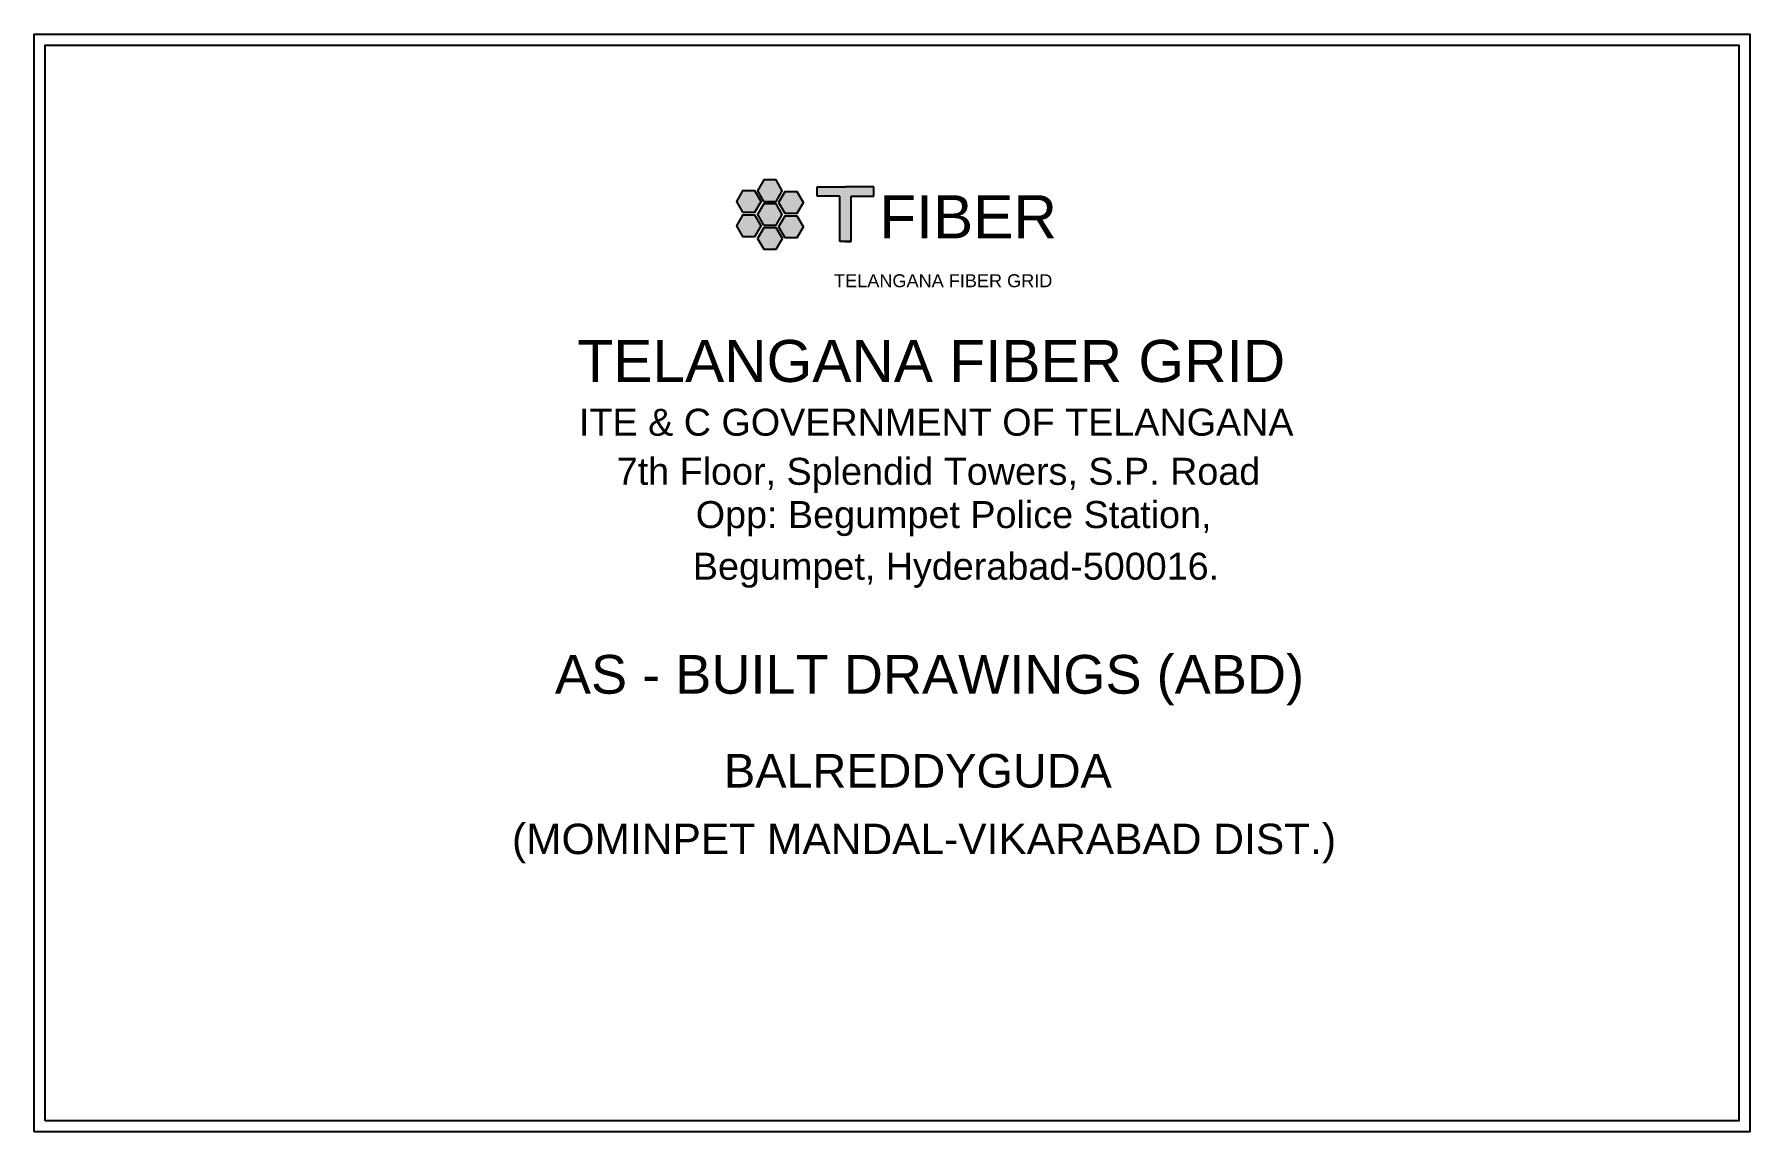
# Model space of a CAD drawing. Header units: inches. Extents: x 425 to 5168, y 343 to 1601.
# Drawn here: x 425 to 822.1, y 1175.1 to 1429.1 of the extents above; entities that cross this region are included whole.
import ezdxf
from ezdxf.enums import TextEntityAlignment as Align

# ---------------------------------------------------------------- set-up
doc = ezdxf.new("R2010")
doc.units = ezdxf.units.IN
doc.header["$MEASUREMENT"] = 0
doc.layers.add('Asbuilt_title', color=7, linetype='Continuous')
doc.layers.add('ROW', color=5, linetype='Continuous')
doc.styles.add('200', font='swisse.ttf')
doc.styles.get("Standard").update_dxf_attribs({"font": 'arial.ttf'})

msp = doc.modelspace()

# ---------------------------------------------------------------- hatches: boundary and pattern name
h = msp.add_hatch(color=256)
h.set_gradient(color1=(102, 0, 204), color2=(102, 0, 204), tint=1)
h.paths.add_polyline_path([(596.71, 1384.91), (598.15, 1387.39), (596.72, 1389.88), (593.85, 1389.89), (592.4, 1387.41), (593.83, 1384.91)])
h.paths.add_polyline_path([(596.71, 1390.41), (598.15, 1392.9), (596.72, 1395.39), (593.85, 1395.39), (592.4, 1392.91), (593.83, 1390.42)])
h.paths.add_polyline_path([(587.52, 1390.43), (588.95, 1387.94), (591.82, 1387.93), (593.26, 1390.41), (591.83, 1392.9), (588.96, 1392.91)])
h.paths.add_polyline_path([(588.95, 1382.27), (591.82, 1382.27), (593.26, 1384.75), (591.83, 1387.24), (588.96, 1387.25), (587.52, 1384.77)])
h.paths.add_polyline_path([(592.44, 1381.84), (593.87, 1379.34), (596.74, 1379.34), (598.18, 1381.82), (596.76, 1384.31), (593.88, 1384.32)])
h.paths.add_polyline_path([(598.72, 1382.08), (601.59, 1382.07), (603.03, 1384.55), (601.6, 1387.04), (598.73, 1387.05), (597.29, 1384.57)])
h.paths.add_polyline_path([(601.6, 1392.66), (598.73, 1392.67), (597.29, 1390.18), (598.72, 1387.69), (601.59, 1387.68), (603.03, 1390.17)])
h = msp.add_hatch(color=256)
h.set_gradient(color1=(102, 0, 204), color2=(102, 0, 204), tint=1)
h.paths.add_polyline_path([(614.12, 1391.68), (619.37, 1391.68), (619.37, 1393.78), (612.81, 1393.78), (606.25, 1393.78), (606.25, 1391.68), (611.5, 1391.68), (611.5, 1381.18), (612.81, 1381.18), (614.12, 1381.18)])

# ---------------------------------------------------------------- linework, layer by layer
for p, q in [((606.25, 1391.68), (606.25, 1393.78)), ((606.25, 1393.78), (612.81, 1393.78)), ((619.37, 1393.78), (612.81, 1393.78)), ((619.37, 1391.68), (619.37, 1393.78)), ((611.5, 1391.68), (606.25, 1391.68)), ((611.5, 1381.18), (611.5, 1391.68)), ((614.12, 1381.18), (614.12, 1391.68)), ((614.12, 1391.68), (619.37, 1391.68)), ((612.81, 1381.18), (611.5, 1381.18)), ((614.12, 1381.18), (612.81, 1381.18)), ((612.81, 1381.18), (614.12, 1381.18))]:
    msp.add_line(p, q)
for points in [[(593.83, 1390.42), (596.71, 1390.41), (598.15, 1392.9), (596.72, 1395.39), (593.85, 1395.39), (592.4, 1392.91)], [(588.95, 1387.94), (591.82, 1387.93), (593.26, 1390.41), (591.83, 1392.9), (588.96, 1392.91), (587.52, 1390.43)], [(593.83, 1384.91), (596.71, 1384.91), (598.15, 1387.39), (596.72, 1389.88), (593.85, 1389.89), (592.4, 1387.41)], [(598.72, 1387.69), (601.59, 1387.68), (603.03, 1390.17), (601.6, 1392.66), (598.73, 1392.67), (597.29, 1390.18)], [(588.95, 1382.27), (591.82, 1382.27), (593.26, 1384.75), (591.83, 1387.24), (588.96, 1387.25), (587.52, 1384.77)], [(598.72, 1382.08), (601.59, 1382.07), (603.03, 1384.55), (601.6, 1387.04), (598.73, 1387.05), (597.29, 1384.57)], [(593.87, 1379.34), (596.74, 1379.34), (598.18, 1381.82), (596.76, 1384.31), (593.88, 1384.32), (592.44, 1381.84)]]:
    msp.add_lwpolyline(points, close=True)
at = {"layer": 'Asbuilt_title'}
for points in [[(425, 1175.05), (425, 1429.12), (822.09, 1429.12), (822.09, 1175.05)], [(427.49, 1177.54), (427.49, 1426.63), (819.6, 1426.63), (819.6, 1177.54)]]:
    msp.add_lwpolyline(points, close=True, dxfattribs=at)

# ---------------------------------------------------------------- texts
at = {"color": 18, "true_color": 0x000000}
msp.add_text('FIBER', height=10, dxfattribs=at).set_placement((620.61, 1381.87))
at = {"color": 252, "true_color": 0x939598}
msp.add_text('TELANGANA FIBER GRID', height=3, dxfattribs=at).set_placement((610.14, 1370.57))
at = {"layer": 'ROW', "color": 5, "style": '200'}
for s, height, p in [(' TELANGANA FIBER GRID', 9.7276, (630.75, 1353.49)), ('ITE & C GOVERNMENT OF TELANGANA', 6.25, (633.79, 1339.31)), ('7th Floor, Splendid Towers, S.P. Road', 6.25, (634.31, 1327.94)), ('Opp: Begumpet Police Station,', 6.25, (637.81, 1317.93)), ('Begumpet, Hyderabad-500016.', 6.25, (638.36, 1305.97))]:
    msp.add_text(s, height=height, dxfattribs=at).set_placement(p, align=Align.MIDDLE_CENTER)
at = {"layer": 'ROW', "color": 6, "style": '200'}
msp.add_text('AS - BUILT DRAWINGS (ABD) ', height=8.9745, dxfattribs=at).set_placement((633.96, 1280.94), align=Align.MIDDLE_CENTER)
at = {"layer": 'ROW', "color": 1, "style": '200'}
for s, height, p in [('BALREDDYGUDA', 7.7624, (629.54, 1258.61)), ('(MOMINPET MANDAL-VIKARABAD DIST.)', 7.0435, (630.96, 1242.84))]:
    msp.add_text(s, height=height, dxfattribs=at).set_placement(p, align=Align.MIDDLE_CENTER)

doc.saveas('drawing.dxf')
